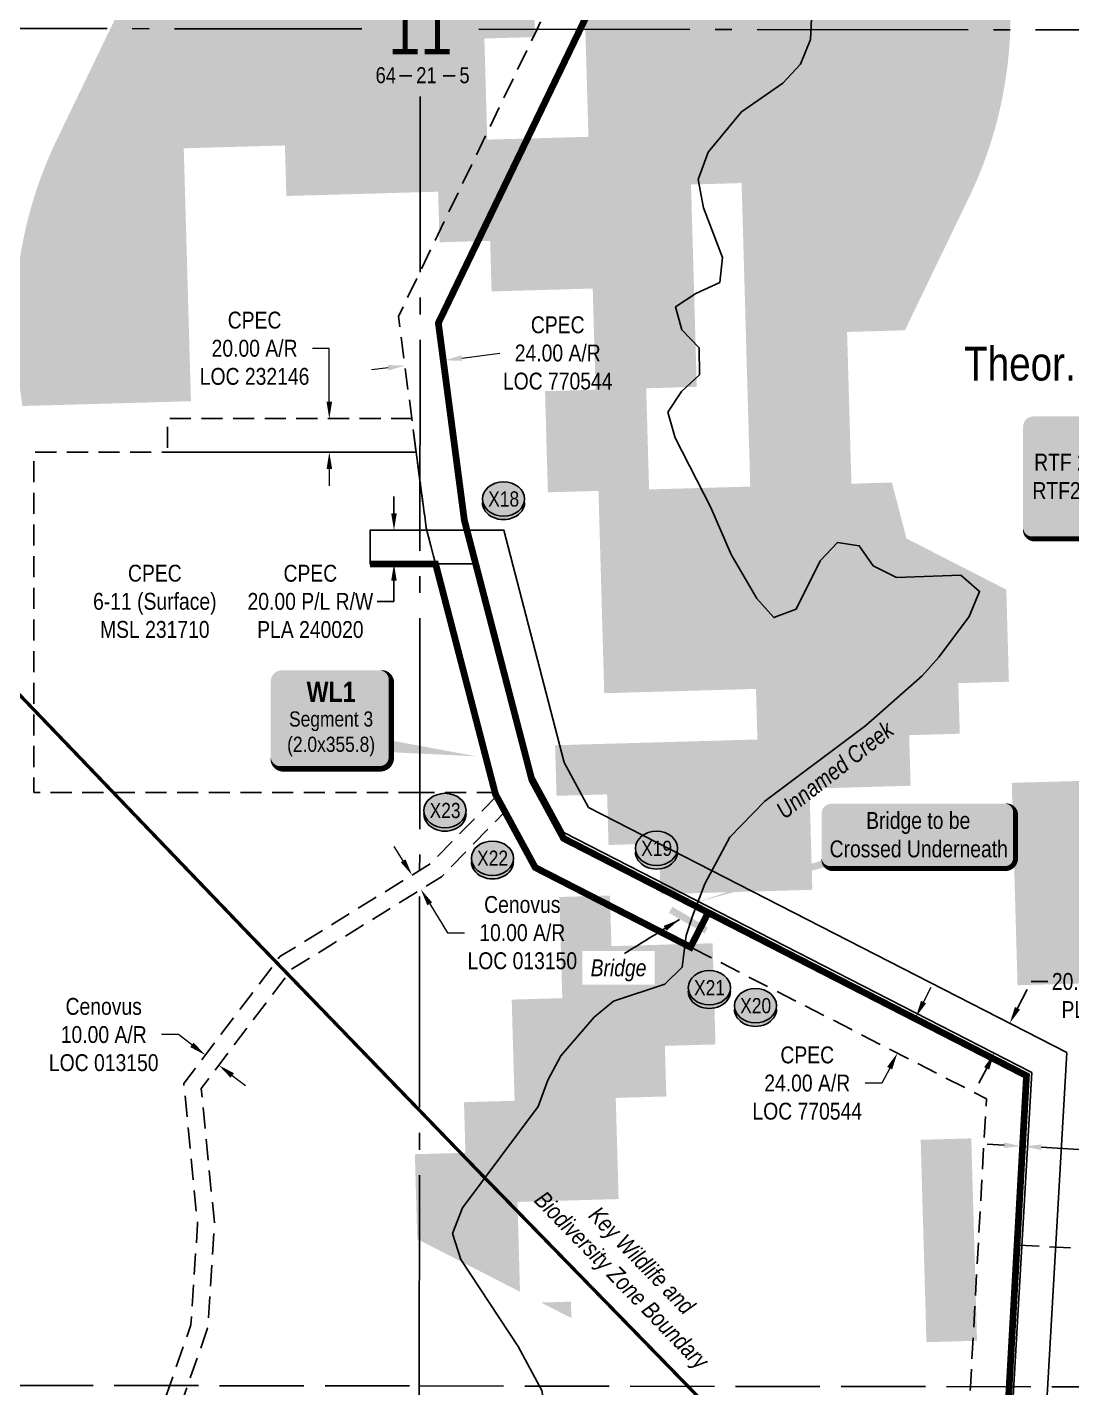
# Model space of a CAD drawing. Extents: x 491537 to 496793, y 6037618 to 6044296.
# Drawn here: x 495653 to 496273, y 6040955 to 6041761 of the extents above; entities that cross this region are included whole.
import ezdxf
from ezdxf.enums import TextEntityAlignment as Align

# ---------------------------------------------------------------- set-up
doc = ezdxf.new("R2010")
doc.units = 0
doc.header["$LTSCALE"] = 5
doc.header["$PDSIZE"] = 0.5
for name, pattern in [('DASHDOT2', [5, 2.5, -1.25, 0, -1.25]), ('DASHED2', [3.75, 2.5, -1.25]), ('foc-ACCESSROAD', [3.75, 2.5, -1.25]), ('foc-QUARTERLINE', [33, 25, -3, 2, -3]), ('foc-UNSURVEYED', [12.5, 10, -2.5]), ('foc-WHEELTRACKS', [2, 0.4, -1.6]), ('PHANTOM', [25, 12.5, -2.5, 2.5, -2.5, 2.5, -2.5])]:
    doc.linetypes.add(name, pattern=pattern)
doc.layers.get('Defpoints').update_dxf_attribs({"color": 9})
for name, color, linetype in [('10', 1, 'Continuous'), ('9', 3, 'Continuous'), ('AS-WILDLIFE', 131, 'DASHDOT2'), ('C-AR', 13, 'foc-ACCESSROAD'), ('C-RW', 13, 'Continuous'), ('C-SYMBOL', 7, 'Continuous'), ('C-WS', 13, 'foc-ACCESSROAD'), ('CG-NOTES', 7, 'Continuous'), ('F-AR', 190, 'foc-ACCESSROAD'), ('F-WS', 190, 'foc-ACCESSROAD'), ('L-QSEC', 8, 'foc-QUARTERLINE'), ('L-SECLBL', 7, 'Continuous'), ('L-USEC', 7, 'foc-UNSURVEYED'), ('P-CROSSINGS', 250, 'Continuous'), ('P-PROPOSED', 10, 'Continuous'), ('P-TEMP-BLUE', 160, 'Continuous'), ('P-TEMP-BLUE-T', 170, 'Continuous'), ('T-WATER', 160, 'Continuous'), ('T-WATER-P3', 160, 'foc-WHEELTRACKS'), ('T-WATER-T', 170, 'Continuous'), ('WETLAND - SWAMP - H', 8, 'PHANTOM'), ('WETLAND FEN - H', 43, 'PHANTOM')]:
    doc.layers.add(name, color=color, linetype=linetype)
for name, color, linetype, lineweight in [('AS-GENERAL', 48, 'Continuous', 18), ('C-AR-T', 13, 'Continuous', 9), ('C-WS-T', 13, 'Continuous', 9), ('F-AR-T', 190, 'Continuous', 9), ('T-TEXT', 48, 'Continuous', 18)]:
    doc.layers.add(name, color=color, linetype=linetype, lineweight=lineweight)
doc.styles.add('175L', font='ARIALN.TTF', dxfattribs={"height": 20})
doc.styles.add('240', font='ARIALN.TTF', dxfattribs={"height": 30})
doc.styles.add('80', font='ARIALN.TTF', dxfattribs={"height": 10})
doc.styles.add('80CG', font='ARIALN.TTF', dxfattribs={"height": 10})
doc.styles.add('80L', font='ARIALN.TTF', dxfattribs={"height": 10})
doc.styles.add('80LS', font='ARIALNI.TTF', dxfattribs={"height": 10})
doc.styles.add('BOLD', font='ARIALNB.TTF')
doc.styles.add('Crossing', font='ARIALN.TTF', dxfattribs={"height": 10})
doc.styles.add('foc-LtypeFont', font='ARIALN.TTF', dxfattribs={"height": 7.35})
doc.styles.add('SIMPLEX', font='ARIALN.TTF')
doc.linetypes.add('foc-TOPO-flowdirection-NOLINE', pattern='A,0,[">",foc-LtypeFont,S=0.3,R=0,X=0,Y=-0.945],-20,[">",foc-LtypeFont,S=0.3,R=0,X=0,Y=-0.945],0', length=20)
doc.dimstyles.new('Compass 5 000', dxfattribs={"dimscale": 5, "dimtxt": 9, "dimasz": 2, "dimexe": 0.2, "dimexo": 0.0625, "dimgap": 0.5, "dimtad": 0, "dimtih": 1, "dimtoh": 1, "dimzin": 0, "dimdsep": 46, "dimtxsty": '80CG', "dimcen": 0.1, "dimse1": 1, "dimse2": 1, "dimclrd": 256, "dimclrt": 256, "dimaunit": 1, "dimadec": 4, "dimazin": 0, "dimtfac": 0.06, "dimtofl": 0, "dimtmove": 0, "dimatfit": 1, "dimfxl": 0.2, "dimtolj": 1, "dimtzin": 0, "dimlwd": -1, "dimarcsym": 0})

# ---------------------------------------------------------------- blocks, each defined once
blk = doc.blocks.new('L-SECLBL')
at = {"layer": '9', "color": 7}
for p, q in [((-5.08, -27.83), (-12.29, -27.83)), ((20.7, -27.83), (13.5, -27.83))]:
    blk.add_line(p, q, dxfattribs=at)
at = {"layer": '10', "color": 2, "style": 'SIMPLEX'}
blk.add_attdef('SEC', text='', height=30, dxfattribs=at).set_placement((0, 0), align=Align.MIDDLE)
at = {"layer": '10', "color": 5, "style": '80L'}
blk.add_attdef('TWP', text='', height=9.5, dxfattribs=at).set_placement((-14.43, -27.37), align=Align.MIDDLE_RIGHT)
blk.add_attdef('RGE', text='', height=9.5, dxfattribs=at).set_placement((3.62, -27.37), align=Align.MIDDLE_CENTER)
blk.add_attdef('MER', text='', height=9.5, dxfattribs=at).set_placement((23.17, -27.37), align=Align.MIDDLE_LEFT)
blk = doc.blocks.new('*D62')
at = {"layer": 'C-AR-T', "transparency": 16777216}
for p, q in [((496184.67, 6041183.61), (496189.23, 6041192.51)), ((496164.6, 6041144.45), (496160.04, 6041135.55)), ((496160.04, 6041135.55), (496150.04, 6041135.55))]:
    blk.add_line(p, q, dxfattribs=at)
for points in [[(496183.19, 6041184.37), (496186.16, 6041182.85), (496180.11, 6041174.71)], [(496163.12, 6041145.21), (496166.08, 6041143.69), (496169.16, 6041153.35)]]:
    blk.add_solid(points, dxfattribs=at)
at = {"layer": 'Defpoints', "color": 0, "transparency": 16777216}
for p in [(496180.11, 6041174.71), (496192.86, 6041168.17), (496181.91, 6041146.81)]:
    blk.add_point(p, dxfattribs=at)
at = {"layer": 'C-AR-T', "transparency": 16777216, "insert": (496115.75, 6041135.55), "char_height": 10, "attachment_point": 5, "style": '80CG'}
blk.add_mtext('\\A1;CPEC\\P24.00 A/R\\PLOC 770544', dxfattribs=at)
blk = doc.blocks.new('*D63')
at = {"layer": 'C-AR-T', "transparency": 16777216}
for p, q in [((495910.97, 6041565.25), (495933.57, 6041568.23)), ((495867.35, 6041559.5), (495857.43, 6041558.2))]:
    blk.add_line(p, q, dxfattribs=at)
for points in [[(495910.75, 6041566.9), (495911.19, 6041563.6), (495901.06, 6041563.94)], [(495867.13, 6041561.16), (495867.56, 6041557.85), (495877.26, 6041560.81)]]:
    blk.add_solid(points, dxfattribs=at)
at = {"layer": 'Defpoints', "color": 0, "transparency": 16777216}
for p in [(495875.52, 6041574), (495899.32, 6041577.14), (495877.26, 6041560.81)]:
    blk.add_point(p, dxfattribs=at)
at = {"layer": 'C-AR-T', "transparency": 16777216, "insert": (495967.87, 6041568.23), "char_height": 10, "attachment_point": 5, "style": '80CG'}
blk.add_mtext('\\A1;CPEC\\P24.00 A/R\\PLOC 770544', dxfattribs=at)
blk = doc.blocks.new('*U110')
h = blk.add_hatch(color=255)
edge = h.paths.add_edge_path()
edge.add_line((-144, -37), (144, -37))
edge.add_arc((144, -31), 6, 270, 360)
edge.add_line((150, -31), (150, 29.5))
edge.add_arc((144, 29.5), 6, 0, 90)
edge.add_line((144, 35.5), (-144, 35.5))
edge.add_arc((-144, 29.5), 6, 90, 180)
edge.add_line((-150, 29.5), (-150, -31))
edge.add_arc((-144, -31), 6, 180, 270)
at = {"color": 44, "flags": 128}
blk.add_lwpolyline([(-144, -37, 3, 3, 0), (144, -37, 3, 3, 0.414214), (150, -31, 3, 3, 0), (150, 29.5, 3, 0, 0.414214), (144, 35.5, 0, 0, 0), (-144, 35.5, 0, 0, 0.414214), (-150, 29.5, 0, 0, 0), (-150, -31, 0, 3, 0.414214)], format="xyseb", close=True, dxfattribs=at)
at = {"color": 44, "style": '80'}
blk.add_attdef('ENTER_TEXT_001', (-35.99, -5), '', height=10, dxfattribs=at)
blk = doc.blocks.new('*D66')
at = {"layer": 'Defpoints', "color": 0, "transparency": 16777216}
for p in [(495887.2, 6041262.35), (495886.77, 6041250.33), (495892.46, 6041253.84)]:
    blk.add_point(p, dxfattribs=at)
at = {"layer": 'F-AR-T', "transparency": 16777216}
for p, q in [((495876.26, 6041267.35), (495871.01, 6041275.86)), ((495892.02, 6041241.82), (495902.59, 6041224.7)), ((495902.59, 6041224.7), (495912.59, 6041224.7))]:
    blk.add_line(p, q, dxfattribs=at)
for points in [[(495877.68, 6041268.22), (495874.84, 6041266.47), (495881.52, 6041258.84)], [(495893.44, 6041242.69), (495890.6, 6041240.94), (495886.77, 6041250.33)]]:
    blk.add_solid(points, dxfattribs=at)
at = {"layer": 'F-AR-T', "transparency": 16777216, "insert": (495946.88, 6041224.7), "char_height": 10, "attachment_point": 5, "style": '80CG'}
blk.add_mtext('\\A1;Cenovus\\P10.00 A/R\\PLOC 013150', dxfattribs=at)
blk = doc.blocks.new('*D67')
at = {"layer": 'Defpoints', "color": 0, "transparency": 16777216}
for p in [(495759.02, 6041152.22), (495755.77, 6041147.93), (495763.74, 6041141.88)]:
    blk.add_point(p, dxfattribs=at)
at = {"layer": 'F-AR-T', "transparency": 16777216}
for p, q in [((495743.09, 6041164.31), (495733.09, 6041164.31)), ((495751.06, 6041158.26), (495743.09, 6041164.31)), ((495774.96, 6041140.13), (495782.93, 6041134.09))]:
    blk.add_line(p, q, dxfattribs=at)
for points in [[(495752.07, 6041159.59), (495750.05, 6041156.93), (495759.02, 6041152.22)], [(495775.97, 6041141.46), (495773.95, 6041138.8), (495766.99, 6041146.17)]]:
    blk.add_solid(points, dxfattribs=at)
at = {"layer": 'F-AR-T', "transparency": 16777216, "insert": (495698.8, 6041164.31), "char_height": 10, "attachment_point": 5, "style": '80CG'}
blk.add_mtext('\\A1;Cenovus\\P10.00 A/R\\PLOC 013150', dxfattribs=at)
blk = doc.blocks.new('xing2')
h = blk.add_hatch(color=50)
h.dxf.hatch_style = 1
edge = h.paths.add_edge_path()
edge.add_ellipse((0, 0), major_axis=(-12.5, 0), ratio=0.816297, start_angle=0, end_angle=360)
h = blk.add_hatch(color=250)
h.dxf.hatch_style = 1
edge = h.paths.add_edge_path()
edge.add_ellipse((0, -2.05), major_axis=(-12.5, 0), ratio=0.816297, start_angle=0, end_angle=180)
edge.add_line((12.5, -2.05), (12.5, 0))
edge.add_ellipse((0, 0), major_axis=(-12.5, 0), ratio=0.816297, start_angle=0, end_angle=180, ccw=False)
edge.add_line((-12.5, 0), (-12.5, -2.05))
at = {"color": 250}
blk.add_ellipse((0, 0), major_axis=(-12.5, 0), ratio=0.816297, dxfattribs=at)
blk.add_ellipse((0, -2.05), major_axis=(-12.5, 0), ratio=0.816297, start_param=0, end_param=3.141593, dxfattribs=at)
at = {"color": 250, "style": 'Crossing'}
blk.add_attdef('CROSSING', text='', height=9, dxfattribs=at).set_placement((0.09, 0.02), align=Align.MIDDLE_CENTER)
at = {"color": 250, "style": 'Crossing', "flags": 1}
for tag, p in [('OWNER', (0.09, -12.49)), ('DESCRIPTION', (0.09, -25.77)), ('LOCATION', (0.09, -39.3)), ('DWG_REF', (0.09, -52.84))]:
    blk.add_attdef(tag, text='', height=9, dxfattribs=at).set_placement(p, align=Align.MIDDLE_CENTER)
blk = doc.blocks.new('*D94')
at = {"layer": 'Defpoints', "color": 0, "transparency": 16777216}
for p in [(496244.36, 6041098.11), (496242.11, 6041093.72), (496244.11, 6041093.61)]:
    blk.add_point(p, dxfattribs=at)
at = {"layer": 'P-TEMP-BLUE-T', "transparency": 16777216}
for p, q in [((496232.38, 6041098.78), (496222.39, 6041099.34)), ((496254.34, 6041097.56), (496276.74, 6041096.31))]:
    blk.add_line(p, q, dxfattribs=at)
for points in [[(496232.47, 6041100.44), (496232.29, 6041097.12), (496242.36, 6041098.22)], [(496254.44, 6041099.22), (496254.25, 6041095.89), (496244.36, 6041098.11)]]:
    blk.add_solid(points, dxfattribs=at)
at = {"layer": 'P-TEMP-BLUE-T', "transparency": 16777216, "insert": (496319.28, 6041096.31), "char_height": 10, "attachment_point": 5, "style": '80CG'}
blk.add_mtext('\\A1;CPEC\\P2.00 Water Line\\PRTF 228817', dxfattribs=at)
blk = doc.blocks.new('*D106')
at = {"layer": 'C-AR', "transparency": 16777216}
for p, q in [((496240.34, 6041179.95), (496248.43, 6041195.75)), ((496248.43, 6041195.75), (496258.43, 6041195.75)), ((496222.09, 6041144.36), (496217.53, 6041135.46))]:
    blk.add_line(p, q, dxfattribs=at)
for points in [[(496238.85, 6041180.71), (496241.82, 6041179.18), (496235.77, 6041171.05)], [(496220.61, 6041145.12), (496223.58, 6041143.6), (496226.66, 6041153.26)]]:
    blk.add_solid(points, dxfattribs=at)
at = {"layer": 'Defpoints', "color": 0, "transparency": 16777216}
for p in [(496231.12, 6041173.43), (496235.77, 6041171.05), (496222.01, 6041155.64)]:
    blk.add_point(p, dxfattribs=at)
at = {"layer": 'C-AR', "transparency": 16777216, "insert": (496297.97, 6041195.75), "char_height": 10, "attachment_point": 5, "style": '80CG'}
blk.add_mtext('\\A1;CPEC\\P20.00 P/L R/W\\PPLA 240020', dxfattribs=at)
blk = doc.blocks.new('*D107')
at = {"layer": 'C-AR', "transparency": 16777216}
for p, q in [((495870.82, 6041473.24), (495870.82, 6041483.24)), ((495870.82, 6041433.25), (495870.82, 6041421)), ((495870.82, 6041421), (495860.82, 6041421))]:
    blk.add_line(p, q, dxfattribs=at)
for points in [[(495869.15, 6041473.24), (495872.48, 6041473.24), (495870.82, 6041463.24)], [(495869.15, 6041433.25), (495872.48, 6041433.25), (495870.82, 6041443.25)]]:
    blk.add_solid(points, dxfattribs=at)
at = {"layer": 'Defpoints', "color": 0, "transparency": 16777216}
for p in [(495867.11, 6041463.24), (495867.11, 6041443.25), (495870.82, 6041443.25)]:
    blk.add_point(p, dxfattribs=at)
at = {"layer": 'C-AR', "transparency": 16777216, "insert": (495821.28, 6041421), "char_height": 10, "attachment_point": 5, "style": '80CG'}
blk.add_mtext('\\A1;CPEC\\P20.00 P/L R/W\\PPLA 240020', dxfattribs=at)
blk = doc.blocks.new('*D111')
at = {"layer": 'C-AR-T', "transparency": 16777216}
for p, q in [((495832.51, 6041571.02), (495822.51, 6041571.02)), ((495832.51, 6041539.46), (495832.51, 6041571.02)), ((495832.51, 6041499.47), (495832.51, 6041489.47))]:
    blk.add_line(p, q, dxfattribs=at)
for points in [[(495834.18, 6041539.46), (495830.85, 6041539.46), (495832.51, 6041529.46)], [(495834.18, 6041499.47), (495830.85, 6041499.47), (495832.51, 6041509.47)]]:
    blk.add_solid(points, dxfattribs=at)
at = {"layer": 'Defpoints', "color": 0, "transparency": 16777216}
for p in [(495793.72, 6041529.46), (495832.51, 6041529.46), (495793.72, 6041509.47)]:
    blk.add_point(p, dxfattribs=at)
at = {"layer": 'C-AR-T', "transparency": 16777216, "insert": (495788.21, 6041571.02), "char_height": 10, "attachment_point": 5, "style": '80CG'}
blk.add_mtext('\\A1;CPEC\\P20.00 A/R\\PLOC 232146', dxfattribs=at)
blk = doc.blocks.new('*U79')
h = blk.add_hatch(color=255)
edge = h.paths.add_edge_path()
edge.add_line((-51.5, -20), (51.5, -20))
edge.add_arc((51.5, -14), 6, 270, 360)
edge.add_line((57.5, -14), (57.5, 12.5))
edge.add_arc((51.5, 12.5), 6, 0, 90)
edge.add_line((51.5, 18.5), (-51.5, 18.5))
edge.add_arc((-51.5, 12.5), 6, 90, 180)
edge.add_line((-57.5, 12.5), (-57.5, -14))
edge.add_arc((-51.5, -14), 6, 180, 270)
at = {"color": 1, "flags": 128}
blk.add_lwpolyline([(-51.5, -20, 3, 3, 0), (51.5, -20, 3, 3, 0.414214), (57.5, -14, 3, 3, 0), (57.5, 12.5, 3, 0, 0.414214), (51.5, 18.5, 0, 0, 0), (-51.5, 18.5, 0, 0, 0.414214), (-57.5, 12.5, 0, 0, 0), (-57.5, -14, 0, 3, 0.414214)], format="xyseb", close=True, dxfattribs=at)
for points in [[(-131.76, -40.1, 0, 7.5, 0), (0, 0, 0, 0, 0)], [(45.15, -0.76, 0, 7.5, 0), (0, 0, 0, 0, 0)]]:
    blk.add_lwpolyline(points, format="xyseb", dxfattribs=at)
at = {"color": 1, "style": '80'}
blk.add_attdef('ENTER_TEXT_001', (-26.85, -4.92), '', height=10, dxfattribs=at)

msp = doc.modelspace()

# ---------------------------------------------------------------- hatches: boundary and pattern name
at = {"layer": 'AS-GENERAL'}
h = msp.add_hatch(color=256, dxfattribs=at)
h.dxf.hatch_style = 1
h.paths.add_polyline_path([(496035.783, 6041240.065), (496033.791, 6041236.546), (496054.965, 6041224.241), (496056.859, 6041227.717)])
at = {"layer": 'CG-NOTES'}
h = msp.add_hatch(color=254, dxfattribs=at)
edge = h.paths.add_edge_path()
edge.add_line((495804.394, 6041321.869), (495862.664, 6041321.869))
edge.add_arc((495862.664, 6041328.465), 6.597, 270, 360)
edge.add_line((495869.261, 6041328.465), (495869.261, 6041373.645))
edge.add_arc((495862.664, 6041373.645), 6.597, 360, 450)
edge.add_line((495862.664, 6041380.241), (495804.394, 6041380.241))
edge.add_arc((495804.394, 6041373.645), 6.597, 90, 180)
edge.add_line((495797.798, 6041373.645), (495797.798, 6041328.465))
edge.add_arc((495804.394, 6041328.465), 6.597, 180, 270)
at = {"layer": 'WETLAND - SWAMP - H', "transparency": 33554495}
h = msp.add_hatch(color=256, dxfattribs=at)
h.dxf.hatch_style = 1
h.paths.add_polyline_path([(496106.83, 6041669.829), (496136.808, 6041670.682), (496137.66, 6041640.704), (496167.638, 6041641.557), (496166.786, 6041671.535), (496136.808, 6041670.682), (496132.545, 6041820.571), (496102.567, 6041819.719)], flags=16)
edge = h.paths.add_edge_path()
edge.add_line((496234.796, 6041795.428), (496225.321, 6041883.214))
edge.add_line((496225.321, 6041883.214), (496130.84, 6041880.527))
edge.add_line((496130.84, 6041880.527), (496129.988, 6041910.505))
edge.add_line((496129.988, 6041910.505), (496100.01, 6041909.653))
edge.add_line((496100.01, 6041909.653), (496101.715, 6041849.697))
edge.add_line((496101.715, 6041849.697), (496071.737, 6041848.844))
edge.add_line((496071.737, 6041848.844), (496072.59, 6041818.866))
edge.add_line((496072.59, 6041818.866), (496042.612, 6041818.014))
edge.add_line((496042.612, 6041818.014), (496043.464, 6041788.036))
edge.add_line((496043.464, 6041788.036), (496013.486, 6041787.184))
edge.add_line((496013.486, 6041787.184), (496012.634, 6041817.161))
edge.add_line((496012.634, 6041817.161), (495982.656, 6041816.309))
edge.add_line((495982.656, 6041816.309), (495986.066, 6041696.397))
edge.add_line((495986.066, 6041696.397), (495926.11, 6041694.692))
edge.add_line((495926.11, 6041694.692), (495924.405, 6041754.648))
edge.add_line((495924.405, 6041754.648), (495954.383, 6041755.501))
edge.add_line((495954.383, 6041755.501), (495951.825, 6041845.434))
edge.add_line((495951.825, 6041845.434), (495891.87, 6041843.729))
edge.add_line((495891.87, 6041843.729), (495888.46, 6041963.641))
edge.add_line((495888.46, 6041963.641), (495828.504, 6041961.936))
edge.add_line((495828.504, 6041961.936), (495738.57, 6041959.378))
edge.add_line((495738.57, 6041959.378), (495739.423, 6041929.4))
edge.add_line((495739.423, 6041929.4), (495679.467, 6041927.695))
edge.add_line((495679.467, 6041927.695), (495677.762, 6041987.651))
edge.add_line((495677.762, 6041987.651), (495707.74, 6041988.503))
edge.add_line((495707.74, 6041988.503), (495706.035, 6042048.459))
edge.add_line((495706.035, 6042048.459), (495705.182, 6042078.437))
edge.add_line((495705.182, 6042078.437), (495675.204, 6042077.584))
edge.add_line((495675.204, 6042077.584), (495674.352, 6042107.562))
edge.add_line((495674.352, 6042107.562), (495614.396, 6042105.857))
edge.add_line((495614.396, 6042105.857), (495613.544, 6042135.835))
edge.add_line((495613.544, 6042135.835), (495493.632, 6042132.425))
edge.add_line((495493.632, 6042132.425), (495496.19, 6042042.491))
edge.add_line((495496.19, 6042042.491), (495497.042, 6042012.513))
edge.add_line((495497.042, 6042012.513), (495527.02, 6042013.366))
edge.add_line((495527.02, 6042013.366), (495528.725, 6041953.41))
edge.add_line((495528.725, 6041953.41), (495498.747, 6041952.558))
edge.add_line((495498.747, 6041952.558), (495499.6, 6041922.58))
edge.add_line((495499.6, 6041922.58), (495469.622, 6041921.727))
edge.add_line((495469.622, 6041921.727), (495469.865, 6041913.179))
edge.add_line((495469.865, 6041913.179), (495480.152, 6041912.815))
edge.add_arc((495488.98, 6042162.531), 249.871, 267.97536, 272.42525)
edge.add_line((495499.553, 6041912.883), (495545.419, 6041914.826))
edge.add_line((495545.419, 6041914.826), (495656.376, 6041837.032))
edge.add_line((495656.376, 6041837.032), (495682.025, 6041837.762))
edge.add_line((495682.025, 6041837.762), (495682.614, 6041817.022))
edge.add_line((495682.614, 6041817.022), (495716.855, 6041789.672))
edge.add_line((495716.855, 6041789.672), (495685.254, 6041724.205))
edge.add_line((495685.254, 6041724.205), (495686.287, 6041687.872))
edge.add_line((495686.287, 6041687.872), (495716.265, 6041688.725))
edge.add_line((495716.265, 6041688.725), (495715.413, 6041718.703))
edge.add_line((495715.413, 6041718.703), (495805.346, 6041721.26))
edge.add_line((495805.346, 6041721.26), (495806.199, 6041691.282))
edge.add_line((495806.199, 6041691.282), (495807.051, 6041661.304))
edge.add_line((495807.051, 6041661.304), (495896.985, 6041663.862))
edge.add_line((495896.985, 6041663.862), (495897.837, 6041633.884))
edge.add_line((495897.837, 6041633.884), (495927.815, 6041634.737))
edge.add_line((495927.815, 6041634.737), (495928.668, 6041604.759))
edge.add_line((495928.668, 6041604.759), (495988.623, 6041606.464))
edge.add_line((495988.623, 6041606.464), (495990.328, 6041546.508))
edge.add_line((495990.328, 6041546.508), (495960.351, 6041545.655))
edge.add_line((495960.351, 6041545.655), (495962.056, 6041485.7))
edge.add_line((495962.056, 6041485.7), (495992.033, 6041486.552))
edge.add_line((495992.033, 6041486.552), (495995.443, 6041366.641))
edge.add_line((495995.443, 6041366.641), (496055.399, 6041368.346))
edge.add_line((496055.399, 6041368.346), (496054.547, 6041398.323))
edge.add_line((496054.547, 6041398.323), (496084.525, 6041399.176))
edge.add_line((496084.525, 6041399.176), (496082.82, 6041459.132))
edge.add_line((496082.82, 6041459.132), (496052.842, 6041458.279))
edge.add_line((496052.842, 6041458.279), (496051.989, 6041488.257))
edge.add_line((496051.989, 6041488.257), (496022.011, 6041487.405))
edge.add_line((496022.011, 6041487.405), (496020.306, 6041547.36))
edge.add_line((496020.306, 6041547.36), (496050.284, 6041548.213))
edge.add_line((496050.284, 6041548.213), (496046.874, 6041668.124))
edge.add_line((496046.874, 6041668.124), (496076.852, 6041668.977))
edge.add_line((496076.852, 6041668.977), (496081.115, 6041519.088))
edge.add_line((496081.115, 6041519.088), (496141.07, 6041520.793))
edge.add_line((496141.07, 6041520.793), (496139.365, 6041580.748))
edge.add_line((496139.365, 6041580.748), (496173.613, 6041581.722))
edge.add_line((496173.613, 6041581.722), (496211.395, 6041659.996))
edge.add_arc((495986.367, 6041768.615), 249.871, 334.233838, 366.160103)
edge = h.paths.add_edge_path(flags=17)
edge.add_line((496186.268, 6041999.097), (496165.426, 6042031.522))
edge.add_line((496165.426, 6042031.522), (496156.556, 6042031.269))
edge.add_line((496156.556, 6042031.269), (496159.113, 6041941.336))
edge.add_line((496159.113, 6041941.336), (496189.091, 6041942.188))
edge.add_line((496189.091, 6041942.188), (496189.944, 6041912.21))
edge.add_line((496189.944, 6041912.21), (496221.072, 6041913.096))
edge.add_arc((495976.074, 6041863.989), 249.871, 11.333891, 32.731872)
h = msp.add_hatch(color=256, dxfattribs=at)
h.dxf.hatch_style = 1
h.paths.add_polyline_path([(496132.545, 6041820.571), (496102.567, 6041819.719), (496106.83, 6041669.829), (496136.808, 6041670.682)])
h = msp.add_hatch(color=256, dxfattribs=at)
h.dxf.hatch_style = 1
h.paths.add_polyline_path([(496211.395, 6041659.996, 0.0142251), (496217.208, 6041672.968), (496166.786, 6041671.535), (496136.808, 6041670.682), (496137.66, 6041640.704), (496167.638, 6041641.557), (496202.98, 6041642.562)])
h = msp.add_hatch(color=256, dxfattribs=at)
h.dxf.hatch_style = 1
h.paths.add_polyline_path([(496233.715, 6041428.019), (496174.559, 6041458.341), (496172.638, 6041465.728), (496175.311, 6041371.755), (496115.355, 6041370.051), (496116.207, 6041340.073), (496086.23, 6041339.22), (495966.318, 6041335.81), (495967.17, 6041305.832), (495997.148, 6041306.685), (495998.001, 6041276.707), (496027.979, 6041277.559), (496028.831, 6041247.582), (496118.765, 6041250.139), (496117.06, 6041310.095), (496177.016, 6041311.8), (496176.163, 6041341.778), (496206.141, 6041342.63), (496205.289, 6041372.608), (496235.267, 6041373.46)])
h = msp.add_hatch(color=256, dxfattribs=at)
h.dxf.hatch_style = 1
edge = h.paths.add_edge_path()
edge.add_line((496360.696, 6041362.932), (496294.607, 6041396.808))
edge.add_line((496294.607, 6041396.808), (496296.927, 6041315.21))
edge.add_line((496296.927, 6041315.21), (496236.972, 6041313.505))
edge.add_line((496236.972, 6041313.505), (496240.381, 6041193.593))
edge.add_line((496240.381, 6041193.593), (496330.315, 6041196.15))
edge.add_line((496330.315, 6041196.15), (496329.463, 6041226.128))
edge.add_line((496329.463, 6041226.128), (496389.419, 6041227.833))
edge.add_line((496389.419, 6041227.833), (496388.566, 6041257.811))
edge.add_line((496388.566, 6041257.811), (496418.544, 6041258.664))
edge.add_line((496418.544, 6041258.664), (496416.839, 6041318.619))
edge.add_line((496416.839, 6041318.619), (496386.861, 6041317.767))
edge.add_line((496386.861, 6041317.767), (496386.001, 6041348.022))
edge.add_arc((496246.719, 6041140.57), 249.871, 56.122948, 62.861576)
h = msp.add_hatch(color=256, dxfattribs=at)
h.dxf.hatch_style = 1
h.paths.add_polyline_path([(496032.241, 6041127.67), (496031.389, 6041157.648), (496061.366, 6041158.5), (496059.662, 6041218.456), (495999.706, 6041216.751), (495998.853, 6041246.729), (495968.875, 6041245.877), (495970.58, 6041185.921), (495940.602, 6041185.068), (495942.307, 6041125.113), (495912.33, 6041124.26), (495913.182, 6041094.282), (495883.204, 6041093.43), (495884.634, 6041043.135), (495945.526, 6041011.923), (495944.012, 6041065.157), (496003.968, 6041066.862), (496002.263, 6041126.818)])
h = msp.add_hatch(color=256, dxfattribs=at)
h.dxf.hatch_style = 1
h.paths.add_polyline_path([(496216.371, 6040982.895), (496186.393, 6040982.043), (496182.983, 6041101.954), (496212.961, 6041102.807)])
h = msp.add_hatch(color=256, dxfattribs=at)
h.dxf.hatch_style = 1
h.paths.add_polyline_path([(495975.695, 6041006.054), (495957.962, 6041005.549), (495975.972, 6040996.318)])
at = {"layer": 'WETLAND FEN - H', "transparency": 33554495}
h = msp.add_hatch(color=256, dxfattribs=at)
h.dxf.hatch_style = 1
h.paths.add_polyline_path([(495656.376, 6041837.032), (495666.085, 6041830.225), (495682.614, 6041817.022), (495682.025, 6041837.762)])
edge = h.paths.add_edge_path()
edge.add_line((495685.254, 6041724.205), (495671.079, 6041694.839))
edge.add_arc((495896.107, 6041586.22), 249.871, 154.233838, 187.505286)
edge.add_line((495648.377, 6041553.582), (495650.582, 6041536.846))
edge.add_line((495650.582, 6041536.846), (495750.506, 6041539.688))
edge.add_line((495750.506, 6041539.688), (495746.243, 6041689.577))
edge.add_line((495746.243, 6041689.577), (495806.199, 6041691.282))
edge.add_line((495806.199, 6041691.282), (495805.346, 6041721.26))
edge.add_line((495805.346, 6041721.26), (495715.413, 6041718.703))
edge.add_line((495715.413, 6041718.703), (495716.265, 6041688.725))
edge.add_line((495716.265, 6041688.725), (495686.287, 6041687.872))
edge.add_line((495686.287, 6041687.872), (495685.254, 6041724.205))
edge = h.paths.add_edge_path()
edge.add_line((495106.53, 6042029.596), (495179.237, 6041981.543))
edge.add_arc((495317.009, 6042190.001), 249.871, 236.538878, 243.032487)
edge.add_line((495203.696, 6041967.299), (495239.123, 6041949.274))
edge.add_arc((495352.436, 6042171.975), 249.871, 243.032487, 257.908651)
edge.add_line((495300.095, 6041927.647), (495325.91, 6041922.117))
edge.add_arc((495378.25, 6042166.445), 249.871, 257.908651, 267.97536)
edge.add_line((495369.423, 6041916.73), (495469.865, 6041913.179))
edge.add_line((495469.865, 6041913.179), (495469.622, 6041921.727))
edge.add_line((495469.622, 6041921.727), (495499.6, 6041922.58))
edge.add_line((495499.6, 6041922.58), (495498.747, 6041952.558))
edge.add_line((495498.747, 6041952.558), (495528.725, 6041953.41))
edge.add_line((495528.725, 6041953.41), (495527.02, 6042013.366))
edge.add_line((495527.02, 6042013.366), (495497.042, 6042012.513))
edge.add_line((495497.042, 6042012.513), (495496.19, 6042042.491))
edge.add_line((495496.19, 6042042.491), (495346.301, 6042038.228))
edge.add_line((495346.301, 6042038.228), (495316.323, 6042037.376))
edge.add_line((495316.323, 6042037.376), (495317.175, 6042007.398))
edge.add_line((495317.175, 6042007.398), (495257.22, 6042005.693))
edge.add_line((495257.22, 6042005.693), (495258.072, 6041975.715))
edge.add_line((495258.072, 6041975.715), (495198.117, 6041974.01))
edge.add_line((495198.117, 6041974.01), (495196.412, 6042033.966))
edge.add_line((495196.412, 6042033.966), (495226.389, 6042034.818))
edge.add_line((495226.389, 6042034.818), (495224.684, 6042094.774))
edge.add_line((495224.684, 6042094.774), (495194.707, 6042093.921))
edge.add_line((495194.707, 6042093.921), (495195.559, 6042063.944))
edge.add_line((495195.559, 6042063.944), (495105.626, 6042061.386))
edge.add_line((495105.626, 6042061.386), (495106.53, 6042029.596))
h = msp.add_hatch(color=256, dxfattribs=at)
h.dxf.hatch_style = 1
h.paths.add_polyline_path([(496136.808, 6041670.682), (496166.786, 6041671.535), (496167.638, 6041641.557), (496137.66, 6041640.704)])
h = msp.add_hatch(color=256, dxfattribs=at)
h.dxf.hatch_style = 1
h.paths.add_polyline_path([(496172.638, 6041465.728), (496165.938, 6041491.498), (496141.923, 6041490.815), (496141.07, 6041520.793), (496081.115, 6041519.088), (496081.967, 6041489.11), (496051.989, 6041488.257), (496052.842, 6041458.279), (496082.82, 6041459.132), (496084.525, 6041399.176), (496054.547, 6041398.323), (496055.399, 6041368.346), (496085.377, 6041369.198), (496086.23, 6041339.22), (496116.207, 6041340.073), (496115.355, 6041370.051), (496175.311, 6041371.755)])

# ---------------------------------------------------------------- linework, layer by layer
at = {"layer": 'AS-WILDLIFE', "const_width": 2, "flags": 128}
msp.add_lwpolyline([(494156.47, 6043001.803), (494202.551, 6042948.843), (494331.171, 6042802.226), (494460.381, 6042656.128), (494590.181, 6042510.554), (494720.568, 6042365.505), (494851.54, 6042220.984), (494983.094, 6042076.994), (495115.229, 6041933.536), (495247.942, 6041790.613), (495381.232, 6041648.228), (495515.096, 6041506.381), (495649.532, 6041365.077), (495784.537, 6041224.317), (495920.109, 6041084.103), (496056.247, 6040944.438), (496192.949, 6040805.325), (496330.211, 6040666.764), (496468.031, 6040528.759), (496606.408, 6040391.313), (496745.34, 6040254.426), (496791.125, 6040209.677)], dxfattribs=at)
at = {"layer": 'C-AR', "flags": 128}
for points in [[(495378.497, 6042168.437), (495488.973, 6042164.531), (495584.426, 6042168.574), (495613.877, 6042165.307), (495642.677, 6042154.245), (495817.125, 6042031.936), (495886.629, 6041976.419), (495921.931, 6041948.222), (495976.074, 6041863.989), (495986.367, 6041768.615), (495982.271, 6041760.124), (495898.167, 6041585.889), (495913.524, 6041469.328), (495953.507, 6041315.547), (495972.063, 6041281.351), (496246.719, 6041140.57), (496241.103, 6041039.578), (496236.434, 6040955.622), (496225.551, 6040759.932), (496224.176, 6040735.206), (496214.893, 6040568.263), (496214.225, 6040556.282), (496192.019, 6040556.312), (496190.187, 6040556.314), (496212.43, 6040955.654), (496221.933, 6041126.3), (495954.524, 6041263.344), (495936.571, 6041296.427), (495931.576, 6041305.632), (495931.012, 6041306.672), (495889.919, 6041464.722), (495886.238, 6041492.665), (495873.432, 6041589.865), (495886.338, 6041616.603), (495955.633, 6041760.161), (495961.764, 6041772.865), (495952.817, 6041855.778), (495903.87, 6041931.926), (495886.604, 6041945.717), (495806.349, 6042009.822), (495631.299, 6042132.901), (495608.157, 6042141.791), (495583.606, 6042144.512), (495489.057, 6042140.509), (495375.537, 6042144.523), (495345.017, 6042151.06), (495307.131, 6042170.336), (495155.731, 6042270.212), (495110.442, 6042305.686), (495092.902, 6042319.424), (495091.377, 6042320.622), (495061.242, 6042345.097), (495054.661, 6042350.443), (494997.123, 6042401.532), (494958.616, 6042439.892), (494917.876, 6042487.195), (494881.669, 6042565.722), (494867.756, 6042595.897), (494847.068, 6042640.776), (494733.144, 6042857.6), (494595.391, 6042947.075), (494631.859, 6042952.009), (494751.477, 6042874.316), (494868.625, 6042651.4), (494894.226, 6042595.866), (494908.138, 6042565.691), (494938.281, 6042500.317), (494976.221, 6042456.265), (495013.819, 6042418.809), (495061.273, 6042376.694), (495070.217, 6042368.758), (495091.408, 6042351.531), (495106.457, 6042339.299), (495169.764, 6042289.712), (495318.016, 6042191.731), (495353.109, 6042173.875), (495378.497, 6042168.437)], [(495884.024, 6041509.468), (495736.606, 6041509.468), (495736.606, 6041529.457), (495881.39, 6041529.458), (495884.024, 6041509.468)]]:
    msp.add_lwpolyline(points, close=True, dxfattribs=at)
at = {"layer": 'C-RW'}
msp.add_lwpolyline([(496092.385, 6040018.391), (496069.309, 6040386.611), (496091.125, 6040416.854), (496238.929, 6040416.531), (496239.241, 6040558.377), (496235.93, 6040568.368), (496269.593, 6041153.712), (495986.164, 6041298.989), (495971.72, 6041325.607), (495935.936, 6041463.238), (495856.714, 6041463.238), (495856.714, 6041443.248), (495920.479, 6041443.248), (495952.987, 6041318.216), (495971.544, 6041284.021), (496248.888, 6041141.861), (496215.755, 6040565.703), (496219.244, 6040555.173), (496218.983, 6040436.564), (496080.913, 6040436.866), (496048.91, 6040392.502), (496072.905, 6040009.635)], dxfattribs=at)
at = {"layer": 'C-WS', "flags": 128}
msp.add_lwpolyline([(495886.088, 6041307.871), (495657.341, 6041307.871), (495657.341, 6041509.468), (495736.606, 6041509.468), (495884.024, 6041509.468), (495886.238, 6041492.667), (495889.919, 6041464.722), (495930.7, 6041307.871), (495886.088, 6041307.871)], close=True, dxfattribs=at)
at = {"layer": 'CG-NOTES', "color": 1, "true_color": 0xff1414, "flags": 128}
msp.add_lwpolyline([(495804.394, 6041321.869, 3.298, 3.298, 0), (495862.664, 6041321.869, 3.298, 3.298, 0.4142136), (495869.261, 6041328.465, 3.298, 3.298, 0), (495869.261, 6041373.645, 3.298, 0, 0.4142136), (495862.664, 6041380.241, 0, 0, 0), (495804.394, 6041380.241, 0, 0, 0.4142136), (495797.798, 6041373.645, 0, 0, 0), (495797.798, 6041328.465, 0, 3.298, 0.4142136)], format="xyseb", close=True, dxfattribs=at)
msp.add_lwpolyline([(495919.947, 6041329.217, 0, 7.496, 0), (495864.652, 6041335.644, 0, 0, 0)], format="xyseb", dxfattribs=at)
at = {"layer": 'F-AR', "flags": 128}
msp.add_lwpolyline([(495730.353, 6040856.365), (495730.87, 6040868.286), (495734.236, 6040945.842), (495737.901, 6040956.293), (495750.522, 6040992.315), (495754.432, 6041051.957), (495746.269, 6041135.403), (495803.273, 6041210.545), (495886.05, 6041261.639), (495892.72, 6041265.756), (495931.576, 6041305.632), (495936.571, 6041296.427), (495899.023, 6041257.893), (495886.041, 6041249.88), (495810.114, 6041203.014), (495756.604, 6041132.479), (495764.467, 6041052.117), (495760.413, 6040990.297), (495748.493, 6040956.279), (495744.164, 6040943.929), (495740.532, 6040860.224), (495740.364, 6040856.352)], dxfattribs=at)
at = {"layer": 'F-WS', "flags": 128}
msp.add_lwpolyline([(496396.587, 6040955.409), (496383.847, 6040726.326), (496244.136, 6040734.096), (496224.176, 6040735.206), (496225.551, 6040759.932), (496236.434, 6040955.622), (496241.103, 6041039.578), (496400.774, 6041030.698), (496396.587, 6040955.409)], close=True, dxfattribs=at)
at = {"layer": 'L-QSEC'}
for p, q in [((495080.767, 6041761.335), (495851.838, 6041760.306)), ((495921.084, 6041760.213), (496692.142, 6041759.184)), ((495885.803, 6040956.107), (495886.422, 6041720.28)), ((495885.803, 6040956.107), (495885.177, 6040181.938))]:
    msp.add_line(p, q, dxfattribs=at)
at = {"layer": 'L-USEC'}
for p, q in [((495079.964, 6040957.181), (495885.803, 6040956.107)), ((495885.803, 6040956.107), (496691.642, 6040955.033))]:
    msp.add_line(p, q, dxfattribs=at)
at = {"layer": 'P-PROPOSED', "const_width": 3.998, "flags": 128}
msp.add_lwpolyline([(495985.343, 6041768.792), (495897.137, 6041586.054), (495912.541, 6041469.137), (495952.57, 6041315.177), (495971.332, 6041280.603), (496245.685, 6041139.977), (496240.105, 6041039.633), (496224.553, 6040759.988), (496223.178, 6040735.261), (496213.228, 6040556.357), (496205.503, 6040475.132), (496190.56, 6040451.682), (496142.414, 6040442.117), (496096.557, 6040439.383), (496079.299, 6040435.614), (496046.963, 6040390.554), (496062.259, 6040151.64)], dxfattribs=at)
at = {"layer": 'P-TEMP-BLUE', "linetype": 'DASHED2'}
for points in [[(496061.333, 6040150.319), (496046.022, 6040389.467), (496078.945, 6040435.322), (496096.19, 6040435.193), (496205.555, 6040435.035), (496223.543, 6040758.473), (496239.087, 6041037.974), (496244.651, 6041139.384), (495970.601, 6041279.854), (495951.633, 6041314.808), (495911.558, 6041468.945), (495896.107, 6041586.22), (495984.319, 6041768.969)], [(495986.367, 6041768.615), (495898.167, 6041585.889), (495913.524, 6041469.328), (495953.507, 6041315.547), (495972.063, 6041281.351), (496246.719, 6041140.57), (496241.082, 6041037.863), (496225.539, 6040758.362), (496207.445, 6040433.032), (496096.181, 6040433.194), (496079.969, 6040433.321), (496048.063, 6040388.881), (496063.328, 6040150.446)]]:
    msp.add_lwpolyline(points, dxfattribs=at)
at = {"layer": 'T-WATER', "flags": 128}
msp.add_lwpolyline([(495958.372, 6040953.335), (495944.358, 6040979.573), (495910.531, 6041031.106), (495905.523, 6041046.471), (495911.499, 6041061.585), (495956.24, 6041121.64), (495961.939, 6041137.423), (495969.632, 6041151.76), (495989.449, 6041174.634), (496000.943, 6041184.098), (496031.324, 6041194.244), (496041.696, 6041204.285), (496042.882, 6041213.679), (496044.075, 6041223.125), (496047.79, 6041234.567), (496055.018, 6041253.687), (496069.827, 6041281.297), (496090.61, 6041302.579), (496150.463, 6041347.529), (496183.838, 6041376.976), (496193.82, 6041387.93), (496211.7, 6041412.192), (496217.905, 6041426.939), (496206.698, 6041436.627), (496168.618, 6041435.148), (496154.856, 6041442.158), (496146.606, 6041454.029), (496133.753, 6041455.904), (496123.474, 6041445.018), (496109.233, 6041416.489), (496095.906, 6041411.473), (496085.778, 6041422.866), (496070.611, 6041448.784), (496058.695, 6041476.634), (496037.381, 6041518.015), (496033.091, 6041533.295), (496041.132, 6041545.456), (496051.92, 6041555.423), (496051.616, 6041571.35), (496041.525, 6041582.08), (496037.655, 6041595.605), (496049.641, 6041603.61), (496063.857, 6041610.097), (496065.618, 6041624.873), (496054.171, 6041654.209), (496051.199, 6041671.186), (496057.093, 6041687.385), (496076.757, 6041711.107), (496101.362, 6041728.115), (496111.656, 6041739.421), (496117.675, 6041753.992), (496118.74, 6041774.858)], dxfattribs=at)
at = {"layer": 'T-WATER-P3', "linetype": 'foc-TOPO-flowdirection-NOLINE', "flags": 128}
msp.add_lwpolyline([(495785.329, 6040306.783), (495798.017, 6040307.491), (495808.186, 6040310.011), (495809.12, 6040317.399), (495805.822, 6040332.104), (495796.111, 6040347.594), (495798.928, 6040362.257), (495806.196, 6040378.187), (495809.806, 6040453.103), (495813.016, 6040469.931), (495818.863, 6040484.749), (495836.764, 6040507.811), (495847.877, 6040516.685), (495875.079, 6040530.483), (495887.741, 6040539.006), (495898.218, 6040548.624), (495907.161, 6040560.814), (495911.384, 6040577.37), (495913.952, 6040617.884), (495917.412, 6040634.945), (495923.779, 6040649.146), (495952.057, 6040682.426), (495963.047, 6040692.989), (495999.364, 6040720.593), (496008.626, 6040731.573), (496014.936, 6040745.895), (496014, 6040764.426), (496008.927, 6040779.673), (495971.494, 6040845.44), (495966.432, 6040860.988), (495964.795, 6040919.302), (495958.372, 6040953.335), (495944.358, 6040979.573), (495910.531, 6041031.106), (495905.523, 6041046.471), (495911.499, 6041061.585), (495956.24, 6041121.64), (495961.939, 6041137.423), (495969.632, 6041151.76), (495989.449, 6041174.634), (496000.943, 6041184.098), (496031.324, 6041194.244), (496041.696, 6041204.285), (496042.882, 6041213.679), (496044.075, 6041223.125), (496047.79, 6041234.567), (496055.018, 6041253.687), (496069.827, 6041281.297), (496090.61, 6041302.579), (496150.463, 6041347.529), (496183.838, 6041376.976), (496193.82, 6041387.93), (496211.7, 6041412.192), (496217.905, 6041426.939), (496206.698, 6041436.627), (496168.618, 6041435.148), (496154.856, 6041442.158), (496146.606, 6041454.029), (496133.753, 6041455.904), (496123.474, 6041445.018), (496109.233, 6041416.489), (496095.906, 6041411.473), (496085.778, 6041422.866), (496070.611, 6041448.784), (496058.695, 6041476.634), (496037.381, 6041518.015), (496033.091, 6041533.295), (496041.132, 6041545.456), (496051.92, 6041555.423), (496051.616, 6041571.35), (496041.525, 6041582.08), (496037.655, 6041595.605), (496049.641, 6041603.61), (496063.857, 6041610.097), (496065.618, 6041624.873), (496054.171, 6041654.209), (496051.199, 6041671.186), (496057.093, 6041687.385), (496076.757, 6041711.107), (496101.362, 6041728.115), (496111.656, 6041739.421), (496117.675, 6041753.992), (496118.74, 6041774.858), (496122.499, 6041791.909), (496129.763, 6041806.019), (496140.024, 6041816.304), (496155.286, 6041821.735), (496173.222, 6041824.494), (496187.665, 6041830.553), (496218.344, 6041862.012), (496225.937, 6041875.15), (496232.042, 6041890.499), (496244.991, 6041894.987), (496259.312, 6041888.559), (496272.949, 6041895.666), (496279.489, 6041909.681), (496283.387, 6041927.267), (496294.156, 6041936.634), (496321.766, 6041950.117), (496339.552, 6041973.363), (496365.408, 6041988.286), (496374.969, 6041999.196), (496380.675, 6042015.16), (496390.523, 6042025.759), (496406.108, 6042026.435), (496415.125, 6042014.178), (496428.333, 6041985.382), (496441.019, 6041976.787), (496458.86, 6041973.182), (496473.434, 6041967.105), (496487.935, 6041971.301), (496495.761, 6041984.251), (496505.403, 6042017.199), (496512.196, 6042031.566), (496549.766, 6042098.108), (496565.58, 6042123.401), (496575.778, 6042133.688), (496611.791, 6042137.999), (496623.659, 6042146.128), (496631.494, 6042159.317), (496642.911, 6042189.683), (496645.957, 6042193.408)], dxfattribs=at)

# ---------------------------------------------------------------- block references
ref = msp.add_blockref('*U79', (496181.709, 6041282.736), dxfattribs=dict(xscale=0.999485, yscale=0.999485, zscale=0.999485))
ref.add_attrib('ENTER_TEXT_001', 'Bridge to be', (496150.661, 6041286.242), dxfattribs={"color": 1, "height": 9.99485, "style": '80'})
ref.add_attrib('ENTER_TEXT_002', 'Crossed Underneath', (496129.008, 6041269.406), dxfattribs={"color": 1, "height": 9.99485, "style": '80'})
at = {"layer": 'L-SECLBL', "xscale": 0.999485, "yscale": 0.999485, "zscale": 0.999485}
msp.add_blockref('L-SECLBL', (495886.455, 6041760.26), dxfattribs=at).add_auto_attribs({'SEC': '11', 'TWP': '64', 'RGE': '21', 'MER': '5'})
at = {"layer": 'L-SECLBL'}
ref = msp.add_blockref('*U110', (496393.696, 6041495.166), dxfattribs=at)
ref.add_attrib('ENTER_TEXT_001', 'FMA9900037 Canadian Forest Products Ltd.', (496280.029, 6041515.292), dxfattribs={"layer": '0', "color": 44, "height": 10, "style": '80'})
ref.add_attrib('ENTER_TEXT_002', 'RTF 237046, 240367, 240369, 240370, 240372, 240374', (496250.207, 6041498.584), dxfattribs={"layer": '0', "color": 44, "height": 10, "style": '80'})
ref.add_attrib('ENTER_TEXT_003', 'RTF2315833, RTF2315834 Crescent Point Energy Corp.', (496249.201, 6041481.74), dxfattribs={"layer": '0', "color": 44, "height": 10, "style": '80'})
ref.add_attrib('ENTER_TEXT_004', 'TPA 2720 DAN WAYNE REBER', (496310.565, 6041465.033), dxfattribs={"layer": '0', "color": 44, "height": 10, "style": '80'})
at = {"layer": 'P-CROSSINGS', "xscale": 0.999485, "yscale": 0.999485, "zscale": 0.999485}
for p, values in [((495935.754, 6041481.768), {'CROSSING': 'X18'}), ((495901.034, 6041297.12), {'CROSSING': 'X23'}), ((496026.422, 6041274.704), {'CROSSING': 'X19'}), ((495929.175, 6041268.843), {'CROSSING': 'X22'}), ((496057.735, 6041192.083), {'CROSSING': 'X21'}), ((496085.095, 6041181.458), {'CROSSING': 'X20'})]:
    msp.add_blockref('xing2', p, dxfattribs=at).add_auto_attribs(values)

# ---------------------------------------------------------------- texts
at = {"layer": 'AS-WILDLIFE', "insert": (496010.712, 6041023.671), "char_height": 10, "attachment_point": 5, "rotation": 314.267219, "style": '240'}
msp.add_mtext_dynamic_manual_height_columns('{\\fArial Narrow|b0|i1|c0|p34;Key Wildlife and\\PBiodiversity Zone Boundary}', width=173.10184, gutter_width=45, heights=[0], dxfattribs=at)
at = {"layer": 'C-SYMBOL', "color": 3, "style": '175L'}
msp.add_text('Theor. S.E.1/4 Sec. 11-64-21-W.5M.', height=19.9897, dxfattribs=at).set_placement((496394.509, 6041545.958), align=Align.BOTTOM_CENTER)
at = {"layer": 'C-WS-T', "insert": (495729.089, 6041421.047), "char_height": 9.99485, "attachment_point": 5, "style": '80CG'}
msp.add_mtext('\\A1;CPEC\\P6-11 (Surface)\\PMSL 231710', dxfattribs=at)
at = {"layer": 'CG-NOTES', "color": 1, "true_color": 0xff1414}
for s, insert, char_height, attachment_point, style in [('WL1', (495833.572, 6041367.453), 11.9938, 5, 'BOLD'), ('Segment 3\\P(2.0x355.8)', (495833.572, 6041355.877), 8.99536, 2, '80')]:
    msp.add_mtext(s, dxfattribs=dict(at, insert=insert, char_height=char_height, attachment_point=attachment_point, style=style))
at = {"layer": 'T-WATER-T', "insert": (496096.22, 6041299.44), "char_height": 9.98963, "attachment_point": 1, "rotation": 38.070403, "style": '80LS'}
msp.add_mtext_dynamic_manual_height_columns('Unnamed Creek', width=93.40832, gutter_width=50, heights=[0], dxfattribs=at)

# ---------------------------------------------------------------- dimensions: what is measured, and where the dimension line sits
at = {"layer": 'C-AR'}
for base, p1, p2, angle, picture, middle in [((495870.817, 6041443.248), (495867.108, 6041463.238), (495867.108, 6041443.248), 270, '*D107', (495821.278, 6041421.004)), ((496235.775, 6041171.046), (496222.005, 6041155.641), (496231.123, 6041173.43), 62.861576, '*D106', (496297.974, 6041195.745))]:
    dim = msp.add_linear_dim(base=base, p1=p1, p2=p2, angle=angle, text='CPEC\\P20.00 P/L R/W\\PPLA 240020', dimstyle='Compass 5 000', dxfattribs=at)
    dim.commit()
    dim.dimension.update_dxf_attribs({"geometry": picture, "text_midpoint": middle, "dimtype": 161})
at = {"layer": 'C-AR-T'}
for base, p1, p2, angle, text, picture, middle in [((495832.514, 6041529.458), (495793.72, 6041509.468), (495793.72, 6041529.457), 90.000139, 'CPEC\\P20.00 A/R\\PLOC 232146', '*D111', (495788.213, 6041571.02)), ((495877.26, 6041560.809), (495899.32, 6041577.135), (495875.522, 6041574), 187.505556, 'CPEC\\P24.00 A/R\\PLOC 770544', '*D63', (495967.865, 6041568.229)), ((496180.112, 6041174.711), (496181.914, 6041146.81), (496192.865, 6041168.174), 62.861576, 'CPEC\\P24.00 A/R\\PLOC 770544', '*D62', (496115.748, 6041135.548))]:
    dim = msp.add_linear_dim(base=base, p1=p1, p2=p2, angle=angle, text=text, dimstyle='Compass 5 000', dxfattribs=at)
    dim.commit()
    dim.dimension.update_dxf_attribs({"geometry": picture, "text_midpoint": middle, "dimtype": 161})
at = {"layer": 'F-AR-T'}
for base, p1, p2, angle, picture, middle in [((495886.769, 6041250.329), (495887.203, 6041262.351), (495892.457, 6041253.84), 301.68598, '*D66', (495946.881, 6041224.697)), ((495759.025, 6041152.218), (495763.74, 6041141.885), (495755.772, 6041147.929), 142.815384, '*D67', (495698.8, 6041164.305))]:
    dim = msp.add_linear_dim(base=base, p1=p1, p2=p2, angle=angle, text='Cenovus\\P10.00 A/R\\PLOC 013150', dimstyle='Compass 5 000', dxfattribs=at)
    dim.commit()
    dim.dimension.update_dxf_attribs({"geometry": picture, "text_midpoint": middle, "dimtype": 161})
at = {"layer": 'P-TEMP-BLUE-T'}
dim = msp.add_linear_dim(base=(496244.358, 6041098.114), p1=(496242.112, 6041093.718), p2=(496244.108, 6041093.607), angle=356.81684, text='CPEC\\P2.00 Water Line\\PRTF 228817', dimstyle='Compass 5 000', dxfattribs=at)
dim.commit()
dim.dimension.update_dxf_attribs({"geometry": '*D94', "text_midpoint": (496319.275, 6041096.313), "dimtype": 161})

# ---------------------------------------------------------------- next in the draw order: texts
at = {"layer": 'T-TEXT', "insert": (495987.372, 6041208.888), "char_height": 9.9897, "attachment_point": 1, "style": '80LS', "bg_fill": 2}
msp.add_mtext_dynamic_manual_height_columns('Bridge', width=32.92401, gutter_width=50, heights=[0], dxfattribs=at)

# ---------------------------------------------------------------- next in the draw order: linework, layer by layer
at = {"layer": 'P-PROPOSED', "const_width": 3.998, "flags": 128}
msp.add_lwpolyline([(496057.064, 6041236.659), (496046.566, 6041216.174), (495954.524, 6041263.344), (495931.012, 6041306.672), (495895.502, 6041443.248), (495856.714, 6041443.248)], dxfattribs=at)

# ---------------------------------------------------------------- next in the draw order: leaders
at = {"layer": 'T-TEXT', "path_type": 1}
msp.add_leader([(496040.012, 6041232.568), (496007.424, 6041212.373)], dimstyle='Compass 5 000', override={"dimgap": 0.5, "dimtad": 0}, dxfattribs=at)

doc.saveas('drawing.dxf')
